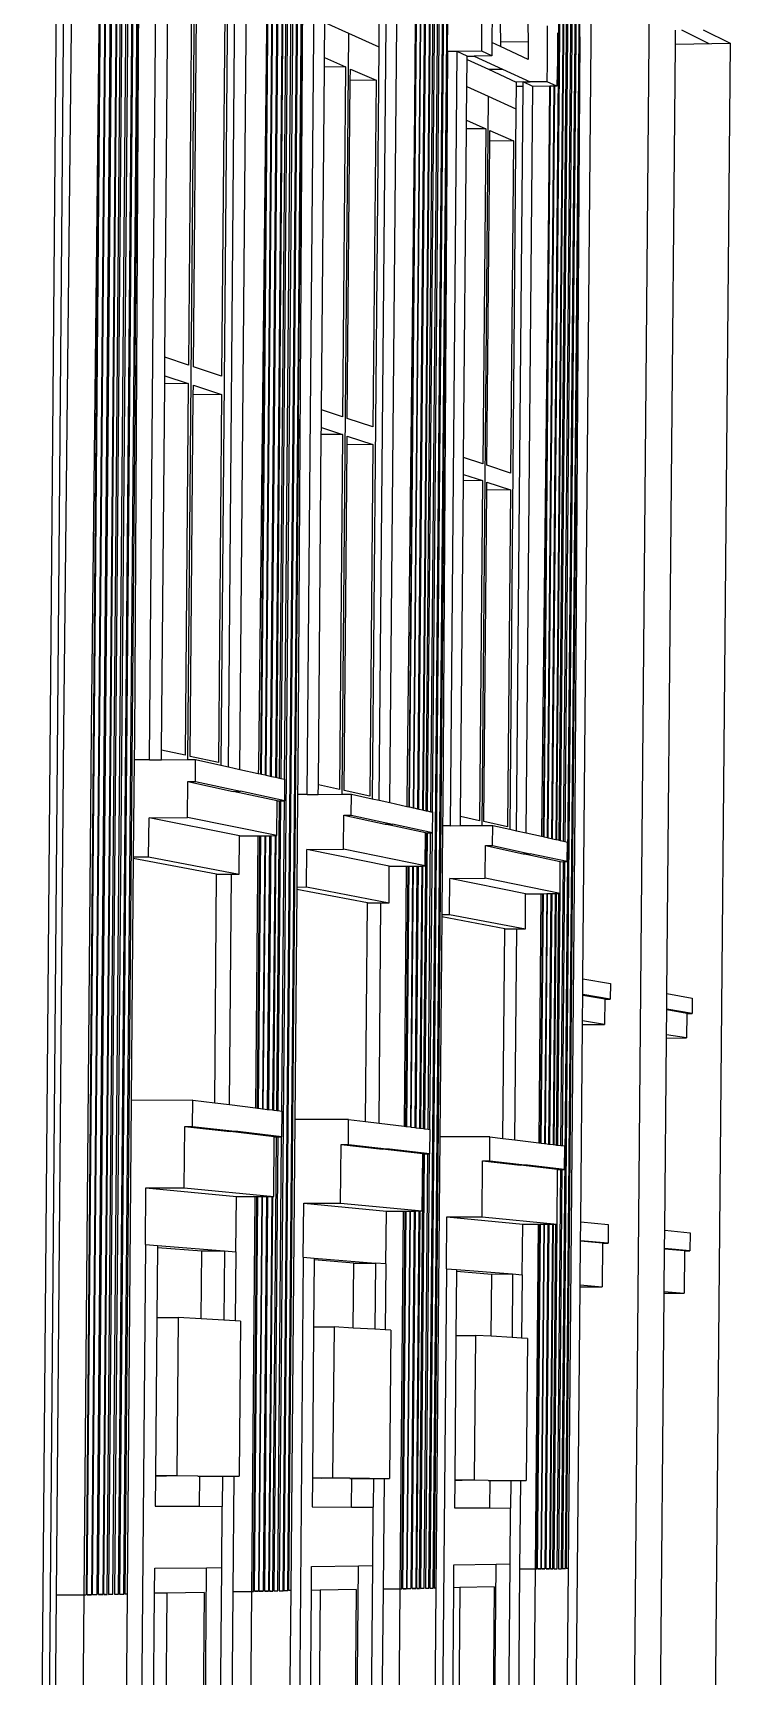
# Model space of a CAD drawing. Extents: x -106 to 80, y -44 to 65.
# Drawn here: x 62.13 to 67.59, y 6.22 to 19.12 of the extents above; entities that cross this region are included whole.
import ezdxf

# ---------------------------------------------------------------- set-up
doc = ezdxf.new("R2010")
doc.units = 0
doc.layers.get('0').update_dxf_attribs({"linetype": 'CONTINUOUS'})

msp = doc.modelspace()

# ---------------------------------------------------------------- linework, layer by layer
for p, q in [((62.186, -2.719), (62.431, 26.789)), ((62.127, -2.74), (62.368, 26.314)), ((62.552, 6.86), (62.689, 23.256)), ((62.723, 23.257), (62.586, 6.86)), ((62.593, 6.861), (62.73, 23.233)), ((62.764, 23.234), (62.627, 6.861)), ((62.64, 6.861), (62.777, 23.206)), ((62.811, 23.207), (62.674, 6.861)), ((62.684, 6.862), (62.82, 23.186)), ((62.71, 6.862), (62.846, 23.187)), ((62.856, 23.162), (62.719, 6.863)), ((62.753, 6.863), (62.889, 23.162)), ((62.902, 23.135), (62.766, 6.864)), ((62.799, 6.864), (62.936, 23.136)), ((62.942, 23.112), (62.806, 6.865)), ((62.839, 6.865), (62.976, 23.113)), ((64.065, 22.494), (63.986, 13.285)), ((63.998, 13.282), (64.077, 22.469)), ((64.107, 22.47), (64.029, 13.275)), ((64.038, 13.273), (64.116, 22.451)), ((64.061, 13.268), (64.14, 22.451)), ((64.19, 22.404), (64.058, 6.891)), ((64.148, 22.428), (64.07, 13.266)), ((64.088, 6.891), (64.221, 22.405)), ((64.227, 22.384), (64.094, 6.892)), ((64.1, 13.259), (64.179, 22.429)), ((64.125, 6.892), (64.257, 22.384)), ((65.219, 21.833), (65.142, 13.028)), ((65.153, 13.026), (65.23, 21.81)), ((65.258, 21.811), (65.181, 13.02)), ((65.189, 13.018), (65.266, 21.794)), ((65.211, 13.013), (65.287, 21.794)), ((65.295, 21.773), (65.219, 13.011)), ((65.232, 6.911), (65.361, 21.752)), ((65.367, 21.732), (65.238, 6.911)), ((65.247, 13.005), (65.323, 21.774)), ((65.334, 21.751), (65.257, 13.003)), ((65.266, 6.911), (65.395, 21.733)), ((66.269, 21.602), (66.192, 12.795)), ((66.202, 12.793), (66.279, 21.581)), ((66.305, 21.581), (66.227, 12.787)), ((66.235, 12.786), (66.312, 21.565)), ((66.254, 12.781), (66.332, 21.566)), ((66.339, 21.546), (66.262, 12.78)), ((66.287, 12.774), (66.365, 21.546)), ((66.416, 19.085), (66.438, 21.618)), ((66.272, 7.064), (66.4, 21.526)), ((66.405, 21.507), (66.278, 7.065)), ((66.375, 21.525), (66.297, 12.772)), ((66.303, 7.065), (66.431, 21.508)), ((62.368, 13.644), (62.444, 20.526)), ((62.658, 20.53), (62.583, 13.646)), ((62.928, 16.506), (62.961, 20.387)), ((62.928, 16.506), (62.961, 20.387)), ((62.959, 20.057), (62.922, 13.57)), ((63.041, 13.412), (63.097, 20.059)), ((63.75, 13.337), (63.805, 19.732)), ((63.965, 19.734), (63.895, 13.355)), ((63.918, 13.3), (63.973, 19.734)), ((64.004, 19.735), (63.949, 13.293)), ((63.956, 13.292), (64.011, 19.735)), ((63.957, 18.728), (63.966, 19.734)), ((63.957, 18.728), (63.966, 19.734)), ((64.21, 16.085), (64.242, 19.785)), ((64.21, 16.085), (64.242, 19.785)), ((63.393, 19.662), (63.34, 13.414)), ((63.66, 13.357), (63.714, 19.73)), ((63.654, 19.544), (63.601, 13.37)), ((64.241, 19.487), (64.203, 13.286)), ((64.278, 13.141), (64.332, 19.488)), ((63.162, 16.571), (63.185, 19.381)), ((63.37, 19.383), (63.346, 16.509)), ((66.439, 11.694), (66.507, 19.35)), ((66.96, 19.357), (66.79, 0.363)), ((62.626, 16.606), (62.648, 19.284)), ((62.626, 16.606), (62.648, 19.284)), ((63.386, 16.496), (63.41, 19.265)), ((63.631, 19.268), (63.606, 16.422)), ((65.349, 15.707), (65.38, 19.247)), ((65.349, 15.707), (65.38, 19.247)), ((65.378, 18.97), (65.38, 19.247)), ((65.729, 19.233), (65.726, 19.085)), ((64.414, 18.923), (64.416, 19.199)), ((64.416, 19.199), (64.6, 19.116)), ((64.6, 19.116), (64.548, 13.143)), ((64.6, 19.116), (64.838, 19.008)), ((64.84, 19.188), (64.838, 19.008)), ((64.843, 13.095), (64.896, 19.188)), ((64.926, 13.076), (64.979, 19.19)), ((65.126, 19.192), (65.059, 13.092)), ((65.08, 13.042), (65.134, 19.192)), ((65.162, 19.192), (65.108, 13.036)), ((65.114, 13.034), (65.168, 19.192)), ((65.118, 18.231), (65.127, 19.192)), ((65.119, 18.231), (65.127, 19.192)), ((65.647, 18.973), (65.647, 19.189)), ((65.791, 19.185), (65.792, 19.046)), ((66.008, 19.188), (66.009, 19.049)), ((66.161, 19.026), (66.161, 19.172)), ((66.241, 19.118), (66.239, 18.908)), ((67.165, 19.029), (67.166, 19.139)), ((67.213, 19.14), (67.426, 19.033)), ((67.382, 19.142), (67.593, 19.035)), ((64.838, 19.008), (64.787, 13.107)), ((65.378, 18.97), (65.34, 13.029)), ((65.453, 18.971), (65.378, 18.97)), ((65.4, 12.895), (65.453, 18.971)), ((65.647, 18.973), (65.453, 18.971)), ((65.532, 18.934), (65.453, 18.971)), ((65.725, 18.937), (65.647, 18.973)), ((65.726, 19.042), (65.725, 18.937)), ((65.726, 19.085), (65.726, 19.042)), ((65.792, 19.011), (65.726, 19.042)), ((65.792, 19.046), (66.009, 19.049)), ((65.792, 19.046), (65.792, 19.011)), ((66.009, 18.909), (65.792, 19.011)), ((66.009, 19.049), (66.009, 18.909)), ((66.161, 18.88), (66.161, 19.026)), ((66.416, 19.085), (66.376, 13.027)), ((66.385, 15.636), (66.416, 19.085)), ((66.385, 15.636), (66.416, 19.085)), ((66.416, 19.085), (66.416, 19.085)), ((67.098, 11.577), (67.165, 19.029)), ((67.165, 19.029), (67.593, 19.035)), ((67.593, 19.035), (67.427, 0.552)), ((64.39, 16.159), (64.413, 18.847)), ((64.413, 18.847), (64.414, 18.923)), ((64.579, 18.85), (64.413, 18.847)), ((64.414, 18.923), (64.579, 18.85)), ((64.579, 18.85), (64.555, 16.103)), ((64.615, 18.742), (64.616, 18.833)), ((64.616, 18.833), (64.817, 18.745)), ((65.53, 18.695), (65.532, 18.908)), ((65.532, 18.934), (65.587, 18.935)), ((65.532, 18.908), (65.532, 18.934)), ((65.532, 18.908), (65.698, 18.831)), ((65.725, 18.937), (65.587, 18.935)), ((65.587, 18.935), (65.808, 18.833)), ((65.698, 18.831), (65.808, 18.833)), ((65.698, 18.831), (65.916, 18.731)), ((65.808, 18.833), (66.025, 18.732)), ((66.16, 18.734), (66.161, 18.88)), ((66.239, 18.908), (66.235, 18.699)), ((63.936, 16.176), (63.957, 18.728)), ((63.936, 16.176), (63.957, 18.728)), ((63.957, 18.728), (63.957, 18.728)), ((64.592, 16.091), (64.615, 18.742)), ((64.817, 18.745), (64.615, 18.742)), ((64.817, 18.745), (64.793, 16.024)), ((65.97, 18.732), (65.916, 18.731)), ((65.916, 18.731), (65.916, 18.695)), ((66.046, 18.697), (65.97, 18.732)), ((65.97, 18.732), (66.025, 18.732)), ((65.97, 18.696), (65.97, 18.732)), ((66.16, 18.734), (66.025, 18.732)), ((66.235, 18.699), (66.16, 18.734)), ((65.527, 18.431), (65.53, 18.695)), ((65.53, 18.695), (65.696, 18.62)), ((65.696, 18.62), (65.646, 12.897)), ((65.696, 18.62), (65.914, 18.521)), ((65.916, 18.695), (65.914, 18.521)), ((65.97, 18.696), (65.916, 18.695)), ((65.919, 12.856), (65.97, 18.696)), ((65.994, 12.839), (66.046, 18.697)), ((66.179, 18.699), (66.046, 18.697)), ((66.179, 18.699), (66.117, 13.087)), ((66.135, 12.808), (66.186, 18.699)), ((66.212, 18.699), (66.16, 12.802)), ((66.166, 12.801), (66.218, 18.699)), ((66.175, 18.092), (66.18, 18.699)), ((66.175, 18.092), (66.18, 18.699)), ((66.18, 18.699), (66.179, 18.699)), ((66.186, 18.699), (66.18, 18.699)), ((66.18, 18.699), (66.18, 18.699)), ((66.212, 18.699), (66.186, 18.699)), ((66.218, 18.699), (66.212, 18.699)), ((66.235, 18.699), (66.218, 18.699)), ((65.914, 18.521), (65.865, 12.868)), ((65.504, 15.785), (65.527, 18.363)), ((65.527, 18.431), (65.677, 18.365)), ((65.527, 18.363), (65.527, 18.431)), ((65.677, 18.365), (65.527, 18.363)), ((65.677, 18.365), (65.654, 15.735)), ((65.71, 18.35), (65.895, 18.269)), ((65.71, 18.266), (65.71, 18.35)), ((65.098, 15.79), (65.119, 18.231)), ((65.098, 15.79), (65.118, 18.231)), ((65.118, 18.231), (65.119, 18.231)), ((65.687, 15.724), (65.71, 18.266)), ((65.895, 18.269), (65.71, 18.266)), ((65.895, 18.269), (65.872, 15.662)), ((66.154, 15.715), (66.175, 18.092)), ((66.154, 15.715), (66.175, 18.092)), ((66.175, 18.092), (66.175, 18.092)), ((62.626, 16.606), (62.545, 6.859)), ((63.161, 16.425), (63.162, 16.571)), ((63.346, 16.509), (63.162, 16.571)), ((62.928, 16.506), (62.847, 6.865)), ((63.16, 16.363), (63.161, 16.425)), ((63.161, 16.425), (63.345, 16.365)), ((63.606, 16.422), (63.386, 16.496)), ((63.136, 13.489), (63.16, 16.363)), ((63.345, 16.365), (63.16, 16.363)), ((63.345, 16.365), (63.32, 13.448)), ((63.36, 13.439), (63.384, 16.276)), ((63.384, 16.276), (63.385, 16.351)), ((63.605, 16.279), (63.384, 16.276)), ((63.385, 16.351), (63.605, 16.279)), ((63.605, 16.279), (63.581, 13.39)), ((63.936, 16.176), (63.911, 13.301)), ((64.389, 16.02), (64.39, 16.159)), ((64.555, 16.103), (64.39, 16.159)), ((64.21, 16.085), (64.132, 6.892)), ((64.388, 15.964), (64.389, 16.02)), ((64.389, 16.02), (64.554, 15.965)), ((64.793, 16.024), (64.592, 16.091)), ((64.365, 13.216), (64.388, 15.964)), ((64.554, 15.965), (64.388, 15.964)), ((64.554, 15.965), (64.53, 13.179)), ((64.567, 13.171), (64.59, 15.885)), ((64.59, 15.885), (64.591, 15.953)), ((64.792, 15.887), (64.59, 15.885)), ((64.591, 15.953), (64.792, 15.887)), ((64.792, 15.887), (64.768, 13.126)), ((65.098, 15.79), (65.074, 13.043)), ((65.503, 15.652), (65.504, 15.785)), ((65.654, 15.735), (65.504, 15.785)), ((65.349, 15.707), (65.272, 6.911)), ((65.503, 15.652), (65.652, 15.603)), ((65.503, 15.601), (65.503, 15.652)), ((65.872, 15.662), (65.687, 15.724)), ((66.154, 15.715), (66.128, 12.809)), ((66.385, 15.636), (66.309, 7.065)), ((65.48, 12.967), (65.503, 15.601)), ((65.652, 15.603), (65.503, 15.601)), ((65.652, 15.603), (65.629, 12.934)), ((65.663, 12.927), (65.686, 15.529)), ((65.686, 15.592), (65.871, 15.531)), ((65.686, 15.529), (65.686, 15.592)), ((65.871, 15.531), (65.686, 15.529)), ((65.871, 15.531), (65.847, 12.886)), ((62.312, 6.859), (62.368, 13.644)), ((62.583, 13.646), (62.526, 6.859)), ((62.922, 13.57), (62.92, 13.411)), ((63.041, 13.412), (63.135, 13.412)), ((63.135, 13.412), (63.136, 13.489)), ((63.135, 13.412), (63.34, 13.414)), ((63.32, 13.448), (63.136, 13.489)), ((63.34, 13.414), (63.402, 13.414)), ((63.581, 13.39), (63.36, 13.439)), ((63.401, 13.241), (63.402, 13.414)), ((63.402, 13.414), (63.601, 13.37)), ((62.92, 13.411), (62.914, 12.65)), ((63.041, 13.412), (62.92, 13.411)), ((63.601, 13.37), (63.66, 13.357)), ((63.66, 13.357), (63.75, 13.337)), ((63.75, 13.337), (63.894, 13.305)), ((63.895, 13.355), (63.894, 13.305)), ((63.894, 13.305), (63.911, 13.301)), ((63.911, 13.301), (63.918, 13.3)), ((63.918, 13.3), (63.949, 13.293)), ((63.949, 13.293), (63.956, 13.292)), ((63.956, 13.292), (63.986, 13.285)), ((63.986, 13.285), (63.998, 13.282)), ((64.203, 13.286), (64.202, 13.14)), ((63.338, 12.96), (63.341, 13.241)), ((63.341, 13.241), (63.401, 13.241)), ((63.341, 13.241), (63.696, 13.164)), ((63.401, 13.241), (63.755, 13.165)), ((63.696, 13.164), (63.755, 13.165)), ((64.042, 13.09), (63.696, 13.164)), ((64.101, 13.09), (63.755, 13.165)), ((63.998, 13.282), (64.029, 13.275)), ((64.029, 13.275), (64.038, 13.273)), ((64.038, 13.273), (64.061, 13.268)), ((64.061, 13.268), (64.07, 13.266)), ((64.07, 13.266), (64.1, 13.259)), ((64.1, 13.259), (64.102, 13.259)), ((64.101, 13.09), (64.102, 13.259)), ((64.364, 13.141), (64.365, 13.216)), ((64.53, 13.179), (64.365, 13.216)), ((64.768, 13.126), (64.567, 13.171)), ((64.039, 10.66), (64.06, 13.09)), ((64.04, 12.817), (64.042, 13.09)), ((64.042, 13.09), (64.06, 13.09)), ((64.068, 13.09), (64.048, 10.659)), ((64.06, 13.09), (64.068, 13.09)), ((64.068, 13.09), (64.099, 13.09)), ((64.078, 10.655), (64.099, 13.09)), ((64.099, 13.09), (64.101, 13.09)), ((64.202, 13.14), (64.195, 12.413)), ((64.278, 13.141), (64.202, 13.14)), ((64.278, 13.141), (64.364, 13.141)), ((64.364, 13.141), (64.548, 13.143)), ((64.548, 13.143), (64.624, 13.143)), ((64.622, 12.978), (64.624, 13.143)), ((64.624, 13.143), (64.787, 13.107)), ((64.787, 13.107), (64.843, 13.095)), ((64.843, 13.095), (64.926, 13.076)), ((64.926, 13.076), (65.058, 13.047)), ((65.059, 13.092), (65.058, 13.047)), ((65.058, 13.047), (65.074, 13.043)), ((65.074, 13.043), (65.08, 13.042)), ((65.08, 13.042), (65.108, 13.036)), ((65.108, 13.036), (65.114, 13.034)), ((65.114, 13.034), (65.142, 13.028)), ((65.142, 13.028), (65.153, 13.026)), ((65.153, 13.026), (65.181, 13.02)), ((65.34, 13.029), (65.339, 12.895)), ((66.117, 13.087), (66.114, 12.812)), ((66.376, 13.027), (66.323, 7.065)), ((63.034, 12.651), (63.037, 12.958)), ((63.037, 12.958), (63.338, 12.96)), ((63.746, 12.815), (63.037, 12.958)), ((64.04, 12.817), (63.338, 12.96)), ((64.562, 12.71), (64.565, 12.977)), ((64.565, 12.977), (64.622, 12.978)), ((64.565, 12.977), (64.889, 12.908)), ((64.622, 12.978), (64.946, 12.908)), ((64.889, 12.908), (64.946, 12.908)), ((65.205, 12.84), (64.889, 12.908)), ((65.261, 12.84), (64.946, 12.908)), ((65.181, 13.02), (65.189, 13.018)), ((65.189, 13.018), (65.211, 13.013)), ((65.211, 13.013), (65.219, 13.011)), ((65.219, 13.011), (65.247, 13.005)), ((65.247, 13.005), (65.257, 13.003)), ((65.257, 13.003), (65.263, 13.001)), ((65.261, 12.84), (65.263, 13.001)), ((65.479, 12.896), (65.48, 12.967)), ((65.479, 12.896), (65.646, 12.897)), ((65.629, 12.934), (65.48, 12.967)), ((65.646, 12.897), (65.732, 12.897)), ((65.847, 12.886), (65.663, 12.927)), ((65.73, 12.739), (65.732, 12.897)), ((65.732, 12.897), (65.865, 12.868)), ((63.743, 12.515), (63.746, 12.815)), ((63.746, 12.815), (63.89, 12.816)), ((63.89, 12.816), (63.872, 10.68)), ((63.889, 10.678), (63.907, 12.816)), ((63.89, 12.816), (63.907, 12.816)), ((63.896, 10.678), (63.914, 12.816)), ((63.907, 12.816), (63.914, 12.816)), ((63.914, 12.816), (63.945, 12.816)), ((63.945, 12.816), (63.927, 10.674)), ((63.933, 10.673), (63.952, 12.816)), ((63.945, 12.816), (63.952, 12.816)), ((63.952, 12.816), (63.982, 12.816)), ((63.982, 12.816), (63.964, 10.669)), ((63.976, 10.668), (63.994, 12.816)), ((63.982, 12.816), (63.994, 12.816)), ((63.994, 12.816), (64.025, 12.817)), ((64.025, 12.817), (64.006, 10.664)), ((64.015, 10.663), (64.034, 12.817)), ((64.025, 12.817), (64.034, 12.817)), ((64.034, 12.817), (64.04, 12.817)), ((65.189, 10.518), (65.209, 12.84)), ((65.217, 12.84), (65.197, 10.517)), ((65.203, 12.579), (65.205, 12.84)), ((65.205, 12.84), (65.209, 12.84)), ((65.209, 12.84), (65.217, 12.84)), ((65.217, 12.84), (65.245, 12.84)), ((65.225, 10.514), (65.245, 12.84)), ((65.256, 12.84), (65.236, 10.512)), ((65.245, 12.84), (65.256, 12.84)), ((65.256, 12.84), (65.261, 12.84)), ((65.339, 12.895), (65.333, 12.199)), ((65.4, 12.895), (65.339, 12.895)), ((65.4, 12.895), (65.479, 12.896)), ((65.865, 12.868), (65.919, 12.856)), ((65.919, 12.856), (65.994, 12.839)), ((65.994, 12.839), (66.114, 12.812)), ((66.114, 12.812), (66.128, 12.809)), ((66.128, 12.809), (66.135, 12.808)), ((66.135, 12.808), (66.16, 12.802)), ((66.16, 12.802), (66.166, 12.801)), ((66.166, 12.801), (66.192, 12.795)), ((66.192, 12.795), (66.202, 12.793)), ((66.202, 12.793), (66.227, 12.787)), ((66.227, 12.787), (66.235, 12.786)), ((66.235, 12.786), (66.254, 12.781)), ((66.254, 12.781), (66.262, 12.78)), ((66.262, 12.78), (66.287, 12.774)), ((66.287, 12.774), (66.297, 12.772)), ((66.297, 12.772), (66.318, 12.767)), ((66.316, 12.613), (66.318, 12.767)), ((62.914, 12.65), (63.034, 12.651)), ((62.914, 12.65), (62.914, 12.638)), ((63.034, 12.651), (63.743, 12.515)), ((64.272, 12.414), (64.274, 12.708)), ((64.274, 12.708), (64.562, 12.71)), ((64.921, 12.577), (64.274, 12.708)), ((65.203, 12.579), (64.562, 12.71)), ((65.673, 12.482), (65.675, 12.739)), ((65.675, 12.739), (65.972, 12.675)), ((65.675, 12.739), (65.73, 12.739)), ((65.73, 12.739), (66.027, 12.675)), ((65.972, 12.675), (66.027, 12.675)), ((66.262, 12.612), (65.972, 12.675)), ((66.316, 12.613), (66.027, 12.675)), ((62.914, 12.638), (62.898, 10.739)), ((63.567, 12.514), (62.914, 12.638)), ((63.552, 10.72), (63.567, 12.514)), ((63.567, 12.514), (63.683, 12.515)), ((63.668, 10.706), (63.683, 12.515)), ((63.683, 12.515), (63.743, 12.515)), ((64.919, 12.29), (64.921, 12.577)), ((64.921, 12.577), (65.054, 12.578)), ((65.054, 12.578), (65.037, 10.537)), ((65.052, 10.535), (65.07, 12.578)), ((65.054, 12.578), (65.07, 12.578)), ((65.058, 10.534), (65.076, 12.578)), ((65.07, 12.578), (65.076, 12.578)), ((65.076, 12.578), (65.104, 12.578)), ((65.104, 12.578), (65.087, 10.531)), ((65.093, 10.53), (65.11, 12.578)), ((65.104, 12.578), (65.11, 12.578)), ((65.11, 12.578), (65.138, 12.578)), ((65.138, 12.578), (65.121, 10.527)), ((65.131, 10.525), (65.149, 12.578)), ((65.138, 12.578), (65.149, 12.578)), ((65.149, 12.578), (65.177, 12.578)), ((65.177, 12.578), (65.159, 10.522)), ((65.168, 10.521), (65.185, 12.578)), ((65.177, 12.578), (65.185, 12.578)), ((65.185, 12.578), (65.203, 12.579)), ((66.26, 12.362), (66.262, 12.612)), ((66.262, 12.612), (66.286, 12.613)), ((66.266, 10.385), (66.286, 12.613)), ((66.296, 12.613), (66.276, 10.384)), ((66.286, 12.613), (66.296, 12.613)), ((66.296, 12.613), (66.316, 12.613)), ((64.195, 12.395), (64.18, 10.589)), ((64.195, 12.413), (64.272, 12.414)), ((64.195, 12.413), (64.195, 12.395)), ((64.75, 12.289), (64.195, 12.395)), ((64.272, 12.414), (64.919, 12.29)), ((65.394, 12.199), (65.396, 12.481)), ((65.396, 12.481), (65.673, 12.482)), ((65.99, 12.361), (65.396, 12.481)), ((66.26, 12.362), (65.673, 12.482)), ((64.735, 10.574), (64.75, 12.289)), ((64.75, 12.289), (64.856, 12.29)), ((64.841, 10.561), (64.856, 12.29)), ((64.856, 12.29), (64.919, 12.29)), ((65.988, 12.086), (65.99, 12.361)), ((65.99, 12.361), (66.11, 12.361)), ((66.11, 12.361), (66.093, 10.407)), ((66.107, 10.405), (66.124, 12.361)), ((66.11, 12.361), (66.124, 12.361)), ((66.113, 10.404), (66.131, 12.361)), ((66.124, 12.361), (66.131, 12.361)), ((66.131, 12.361), (66.156, 12.362)), ((66.156, 12.362), (66.139, 10.401)), ((66.145, 10.4), (66.162, 12.362)), ((66.156, 12.362), (66.162, 12.362)), ((66.162, 12.362), (66.188, 12.362)), ((66.188, 12.362), (66.17, 10.397)), ((66.18, 10.396), (66.198, 12.362)), ((66.188, 12.362), (66.198, 12.362)), ((66.198, 12.362), (66.223, 12.362)), ((66.223, 12.362), (66.206, 10.393)), ((66.214, 10.392), (66.231, 12.362)), ((66.223, 12.362), (66.231, 12.362)), ((66.231, 12.362), (66.251, 12.362)), ((66.233, 10.389), (66.251, 12.362)), ((66.258, 12.362), (66.241, 10.388)), ((66.251, 12.362), (66.258, 12.362)), ((66.258, 12.362), (66.26, 12.362)), ((65.333, 12.179), (65.318, 10.452)), ((65.333, 12.199), (65.394, 12.199)), ((65.333, 12.199), (65.333, 12.179)), ((65.826, 12.085), (65.333, 12.179)), ((65.394, 12.199), (65.988, 12.086)), ((65.811, 10.441), (65.826, 12.085)), ((65.826, 12.085), (65.92, 12.085)), ((65.905, 10.43), (65.92, 12.085)), ((65.92, 12.085), (65.988, 12.086)), ((66.438, 11.571), (66.439, 11.694)), ((66.439, 11.694), (66.655, 11.656)), ((66.655, 11.656), (66.654, 11.533)), ((66.436, 11.363), (66.438, 11.563)), ((66.654, 11.533), (66.438, 11.571)), ((66.438, 11.563), (66.438, 11.571)), ((66.611, 11.533), (66.438, 11.563)), ((66.611, 11.533), (66.609, 11.334)), ((66.611, 11.533), (66.654, 11.533)), ((67.097, 11.456), (67.098, 11.577)), ((67.098, 11.577), (67.296, 11.541)), ((67.296, 11.541), (67.295, 11.422)), ((66.609, 11.334), (66.436, 11.363)), ((66.436, 11.334), (66.436, 11.363)), ((67.095, 11.254), (67.097, 11.449)), ((67.295, 11.422), (67.097, 11.456)), ((67.097, 11.449), (67.097, 11.456)), ((67.253, 11.422), (67.097, 11.449)), ((67.253, 11.422), (67.252, 11.229)), ((67.253, 11.422), (67.295, 11.422)), ((66.422, 9.785), (66.436, 11.334)), ((66.436, 11.334), (66.609, 11.334)), ((67.081, 9.72), (67.095, 11.228)), ((67.252, 11.229), (67.095, 11.254)), ((67.095, 11.228), (67.095, 11.254)), ((67.095, 11.228), (67.252, 11.229)), ((62.898, 10.739), (62.865, 6.865)), ((63.38, 10.741), (62.898, 10.739)), ((63.378, 10.535), (63.38, 10.741)), ((63.38, 10.741), (63.552, 10.72)), ((63.552, 10.72), (63.668, 10.706)), ((63.668, 10.706), (63.872, 10.68)), ((63.872, 10.68), (63.889, 10.678)), ((63.889, 10.678), (63.896, 10.678)), ((63.896, 10.678), (63.927, 10.674)), ((63.927, 10.674), (63.933, 10.673)), ((63.933, 10.673), (63.964, 10.669)), ((63.964, 10.669), (63.976, 10.668)), ((63.976, 10.668), (64.006, 10.664)), ((64.006, 10.664), (64.015, 10.663)), ((64.015, 10.663), (64.039, 10.66)), ((64.039, 10.66), (64.048, 10.659)), ((64.048, 10.659), (64.078, 10.655)), ((64.078, 10.454), (64.08, 10.655)), ((64.078, 10.655), (64.08, 10.655)), ((64.18, 10.589), (64.148, 6.892)), ((64.602, 10.59), (64.18, 10.589)), ((64.6, 10.393), (64.602, 10.59)), ((64.602, 10.59), (64.735, 10.574)), ((63.314, 10.054), (63.318, 10.535)), ((63.318, 10.535), (63.673, 10.494)), ((63.318, 10.535), (63.378, 10.535)), ((63.378, 10.535), (63.733, 10.494)), ((64.019, 10.454), (63.673, 10.494)), ((63.733, 10.494), (63.673, 10.494)), ((64.078, 10.454), (63.733, 10.494)), ((64.007, 6.889), (64.037, 10.454)), ((64.015, 9.985), (64.019, 10.454)), ((64.046, 10.454), (64.015, 6.89)), ((64.019, 10.454), (64.037, 10.454)), ((64.037, 10.454), (64.046, 10.454)), ((64.046, 6.89), (64.076, 10.454)), ((64.046, 10.454), (64.076, 10.454)), ((64.076, 10.454), (64.078, 10.454)), ((64.735, 10.574), (64.841, 10.561)), ((64.841, 10.561), (65.037, 10.537)), ((65.037, 10.537), (65.052, 10.535)), ((65.052, 10.535), (65.058, 10.534)), ((65.058, 10.534), (65.087, 10.531)), ((65.087, 10.531), (65.093, 10.53)), ((65.093, 10.53), (65.121, 10.527)), ((65.121, 10.527), (65.131, 10.525)), ((65.131, 10.525), (65.159, 10.522)), ((65.159, 10.522), (65.168, 10.521)), ((65.168, 10.521), (65.189, 10.518)), ((65.189, 10.518), (65.197, 10.517)), ((65.197, 10.517), (65.225, 10.514)), ((65.225, 10.514), (65.236, 10.512)), ((65.236, 10.512), (65.241, 10.512)), ((65.239, 10.32), (65.241, 10.512)), ((65.318, 10.452), (65.287, 6.912)), ((65.71, 10.454), (65.318, 10.452)), ((65.709, 10.265), (65.71, 10.454)), ((65.71, 10.454), (65.811, 10.441)), ((64.539, 9.934), (64.543, 10.393)), ((64.543, 10.393), (64.6, 10.393)), ((64.543, 10.393), (64.867, 10.356)), ((64.6, 10.393), (64.924, 10.356)), ((65.183, 10.319), (64.867, 10.356)), ((64.924, 10.356), (64.867, 10.356)), ((65.239, 10.32), (64.924, 10.356)), ((65.158, 6.909), (65.187, 10.319)), ((65.195, 10.319), (65.166, 6.91)), ((65.179, 9.872), (65.183, 10.319)), ((65.183, 10.319), (65.187, 10.319)), ((65.187, 10.319), (65.195, 10.319)), ((65.194, 6.91), (65.223, 10.319)), ((65.195, 10.319), (65.223, 10.319)), ((65.234, 10.32), (65.204, 6.911)), ((65.223, 10.319), (65.234, 10.32)), ((65.234, 10.32), (65.239, 10.32)), ((65.811, 10.441), (65.905, 10.43)), ((65.905, 10.43), (66.093, 10.407)), ((66.093, 10.407), (66.107, 10.405)), ((66.107, 10.405), (66.113, 10.404)), ((66.113, 10.404), (66.139, 10.401)), ((66.139, 10.401), (66.145, 10.4)), ((66.145, 10.4), (66.17, 10.397)), ((66.17, 10.397), (66.18, 10.396)), ((66.18, 10.396), (66.206, 10.393)), ((66.206, 10.393), (66.214, 10.392)), ((66.214, 10.392), (66.233, 10.389)), ((66.233, 10.389), (66.241, 10.388)), ((66.241, 10.388), (66.266, 10.385)), ((66.266, 10.385), (66.276, 10.384)), ((66.276, 10.384), (66.297, 10.382)), ((66.295, 10.197), (66.297, 10.382)), ((65.649, 9.826), (65.653, 10.265)), ((65.653, 10.265), (65.951, 10.231)), ((65.653, 10.265), (65.709, 10.265)), ((65.709, 10.265), (66.005, 10.231)), ((66.241, 10.197), (65.951, 10.231)), ((66.005, 10.231), (65.951, 10.231)), ((66.295, 10.197), (66.005, 10.231)), ((66.237, 7.064), (66.265, 10.197)), ((66.237, 9.768), (66.241, 10.197)), ((66.241, 10.197), (66.265, 10.197)), ((66.275, 10.197), (66.247, 7.064)), ((66.265, 10.197), (66.275, 10.197)), ((66.275, 10.197), (66.295, 10.197)), ((63.009, 9.608), (63.012, 10.053)), ((63.012, 10.053), (63.314, 10.054)), ((63.012, 10.053), (63.722, 9.985)), ((63.314, 10.054), (64.015, 9.985)), ((63.718, 9.551), (63.722, 9.985)), ((63.722, 9.985), (63.866, 9.985)), ((63.866, 9.985), (63.84, 6.886)), ((63.857, 6.886), (63.883, 9.985)), ((63.864, 6.887), (63.89, 9.985)), ((63.866, 9.985), (63.883, 9.985)), ((63.883, 9.985), (63.89, 9.985)), ((63.89, 9.985), (63.921, 9.985)), ((63.921, 9.985), (63.895, 6.887)), ((63.901, 6.888), (63.927, 9.985)), ((63.921, 9.985), (63.927, 9.985)), ((63.927, 9.985), (63.958, 9.985)), ((63.958, 9.985), (63.932, 6.888)), ((63.944, 6.889), (63.97, 9.985)), ((63.958, 9.985), (63.97, 9.985)), ((63.97, 9.985), (64.001, 9.985)), ((64.001, 9.985), (63.974, 6.889)), ((63.983, 6.889), (64.009, 9.985)), ((64.001, 9.985), (64.009, 9.985)), ((64.009, 9.985), (64.015, 9.985)), ((64.247, 9.509), (64.25, 9.933)), ((64.25, 9.933), (64.539, 9.934)), ((64.25, 9.933), (64.898, 9.871)), ((64.539, 9.934), (65.179, 9.872)), ((64.894, 9.456), (64.898, 9.871)), ((64.898, 9.871), (65.031, 9.871)), ((65.031, 9.871), (65.005, 6.906)), ((65.02, 6.906), (65.046, 9.871)), ((65.027, 6.907), (65.053, 9.871)), ((65.031, 9.871), (65.046, 9.871)), ((65.046, 9.871), (65.053, 9.871)), ((65.053, 9.871), (65.081, 9.871)), ((65.081, 9.871), (65.055, 6.907)), ((65.061, 6.908), (65.087, 9.871)), ((65.081, 9.871), (65.087, 9.871)), ((65.087, 9.871), (65.115, 9.871)), ((65.115, 9.871), (65.089, 6.908)), ((65.1, 6.909), (65.126, 9.872)), ((65.115, 9.871), (65.126, 9.872)), ((65.126, 9.872), (65.154, 9.872)), ((65.154, 9.872), (65.128, 6.909)), ((65.136, 6.909), (65.162, 9.872)), ((65.154, 9.872), (65.162, 9.872)), ((65.162, 9.872), (65.179, 9.872)), ((65.37, 9.418), (65.373, 9.825)), ((65.373, 9.825), (65.649, 9.826)), ((65.373, 9.825), (65.967, 9.768)), ((65.649, 9.826), (66.237, 9.768)), ((65.964, 9.37), (65.967, 9.768)), ((65.967, 9.768), (66.088, 9.768)), ((66.088, 9.768), (66.064, 7.062)), ((66.078, 7.062), (66.102, 9.768)), ((66.084, 7.062), (66.108, 9.768)), ((66.088, 9.768), (66.102, 9.768)), ((66.102, 9.768), (66.108, 9.768)), ((66.108, 9.768), (66.134, 9.768)), ((66.134, 9.768), (66.11, 7.062)), ((66.115, 7.063), (66.139, 9.768)), ((66.134, 9.768), (66.139, 9.768)), ((66.139, 9.768), (66.165, 9.768)), ((66.165, 9.768), (66.141, 7.063)), ((66.151, 7.063), (66.175, 9.768)), ((66.165, 9.768), (66.175, 9.768)), ((66.175, 9.768), (66.201, 9.768)), ((66.201, 9.768), (66.177, 7.063)), ((66.184, 7.063), (66.208, 9.768)), ((66.201, 9.768), (66.208, 9.768)), ((66.204, 7.063), (66.228, 9.768)), ((66.208, 9.768), (66.228, 9.768)), ((66.235, 9.768), (66.211, 7.064)), ((66.228, 9.768), (66.235, 9.768)), ((66.235, 9.768), (66.237, 9.768)), ((66.421, 9.638), (66.422, 9.785)), ((66.422, 9.785), (66.638, 9.764)), ((66.638, 9.764), (66.637, 9.618)), ((67.08, 9.576), (67.081, 9.72)), ((67.081, 9.72), (67.28, 9.7)), ((67.28, 9.7), (67.278, 9.558)), ((63.009, 9.608), (62.921, -0.79)), ((63.009, 9.608), (63.103, 9.601)), ((63.103, 9.586), (63.098, 9.035)), ((63.103, 9.601), (63.628, 9.558)), ((63.103, 9.601), (63.103, 9.586)), ((63.103, 9.586), (63.451, 9.558)), ((63.447, 9.025), (63.451, 9.558)), ((63.451, 9.558), (63.628, 9.558)), ((63.628, 9.558), (63.623, 9.014)), ((63.628, 9.558), (63.718, 9.551)), ((63.718, 9.551), (63.713, 9.008)), ((66.418, 9.291), (66.421, 9.634)), ((66.637, 9.618), (66.421, 9.638)), ((66.421, 9.634), (66.421, 9.638)), ((66.594, 9.618), (66.421, 9.634)), ((66.594, 9.618), (66.591, 9.277)), ((66.594, 9.618), (66.637, 9.618)), ((67.077, 9.239), (67.08, 9.572)), ((67.278, 9.558), (67.08, 9.576)), ((67.08, 9.572), (67.08, 9.576)), ((67.237, 9.558), (67.08, 9.572)), ((67.237, 9.558), (67.234, 9.227)), ((67.237, 9.558), (67.278, 9.558)), ((64.247, 9.509), (64.162, -0.408)), ((64.247, 9.509), (64.333, 9.502)), ((64.333, 9.487), (64.328, 8.962)), ((64.333, 9.502), (64.812, 9.463)), ((64.333, 9.502), (64.333, 9.487)), ((64.643, 9.463), (64.333, 9.487)), ((64.638, 8.953), (64.643, 9.463)), ((64.643, 9.463), (64.812, 9.463)), ((64.812, 9.463), (64.807, 8.943)), ((64.894, 9.456), (64.812, 9.463)), ((64.894, 9.456), (64.89, 8.938)), ((65.37, 9.418), (65.287, -0.074)), ((65.37, 9.418), (65.449, 9.412)), ((65.448, 9.398), (65.444, 8.895)), ((65.449, 9.412), (65.448, 9.398)), ((65.448, 9.398), (65.726, 9.376)), ((65.449, 9.412), (65.888, 9.377)), ((65.721, 8.888), (65.726, 9.376)), ((65.726, 9.376), (65.888, 9.377)), ((65.888, 9.377), (65.884, 8.878)), ((65.888, 9.377), (65.964, 9.37)), ((65.964, 9.37), (65.959, 8.873)), ((66.417, 9.277), (66.418, 9.291)), ((66.418, 9.291), (66.591, 9.277)), ((66.338, 0.367), (66.417, 9.277)), ((66.417, 9.277), (66.591, 9.277)), ((66.999, 0.555), (67.077, 9.227)), ((67.077, 9.239), (67.234, 9.227)), ((67.077, 9.227), (67.077, 9.239)), ((67.077, 9.227), (67.234, 9.227)), ((63.098, 9.035), (63.088, 7.796)), ((63.098, 9.035), (63.266, 9.035)), ((63.266, 9.035), (63.255, 7.796)), ((63.447, 9.025), (63.266, 9.035)), ((63.623, 9.014), (63.447, 9.025)), ((63.713, 9.008), (63.623, 9.014)), ((63.754, 9.006), (63.713, 9.008)), ((63.754, 9.006), (63.743, 7.789)), ((64.328, 8.962), (64.318, 7.778)), ((64.328, 8.962), (64.488, 8.962)), ((64.488, 8.962), (64.477, 7.778)), ((64.638, 8.953), (64.488, 8.962)), ((64.807, 8.943), (64.638, 8.953)), ((64.89, 8.938), (64.807, 8.943)), ((64.933, 8.935), (64.89, 8.938)), ((64.933, 8.935), (64.923, 7.771)), ((65.444, 8.895), (65.434, 7.762)), ((65.444, 8.895), (65.596, 8.895)), ((65.596, 8.895), (65.586, 7.762)), ((65.721, 8.888), (65.596, 8.895)), ((65.884, 8.878), (65.721, 8.888)), ((65.959, 8.873), (65.884, 8.878)), ((66.005, 8.871), (65.959, 8.873)), ((66.005, 8.871), (65.995, 7.756)), ((63.088, 7.793), (63.086, 7.556)), ((63.088, 7.796), (63.175, 7.796)), ((63.088, 7.796), (63.088, 7.793)), ((63.088, 7.793), (63.175, 7.792)), ((63.175, 7.792), (63.175, 7.796)), ((63.175, 7.796), (63.255, 7.796)), ((63.419, 7.789), (63.175, 7.792)), ((63.255, 7.796), (63.419, 7.794)), ((63.419, 7.794), (63.419, 7.789)), ((63.419, 7.794), (63.743, 7.789)), ((63.419, 7.789), (63.436, 7.789)), ((63.434, 7.554), (63.436, 7.789)), ((63.436, 7.789), (63.613, 7.789)), ((63.613, 7.789), (63.611, 7.553)), ((63.613, 7.789), (63.703, 7.789)), ((63.703, 7.789), (63.695, 6.886)), ((63.703, 7.789), (63.743, 7.789)), ((64.318, 7.776), (64.316, 7.549)), ((64.318, 7.778), (64.389, 7.778)), ((64.318, 7.778), (64.318, 7.776)), ((64.318, 7.776), (64.389, 7.775)), ((64.389, 7.775), (64.389, 7.778)), ((64.389, 7.778), (64.477, 7.778)), ((64.613, 7.771), (64.389, 7.775)), ((64.477, 7.778), (64.613, 7.776)), ((64.613, 7.776), (64.613, 7.771)), ((64.613, 7.776), (64.923, 7.771)), ((64.613, 7.771), (64.628, 7.771)), ((64.626, 7.547), (64.628, 7.771)), ((64.628, 7.771), (64.797, 7.771)), ((64.797, 7.771), (64.795, 7.546)), ((64.797, 7.771), (64.88, 7.771)), ((64.88, 7.771), (64.872, 6.906)), ((64.88, 7.771), (64.923, 7.771)), ((65.434, 7.759), (65.432, 7.543)), ((65.434, 7.762), (65.492, 7.762)), ((65.434, 7.762), (65.434, 7.759)), ((65.434, 7.759), (65.492, 7.759)), ((65.492, 7.759), (65.492, 7.762)), ((65.492, 7.762), (65.586, 7.762)), ((65.697, 7.756), (65.492, 7.759)), ((65.586, 7.762), (65.697, 7.76)), ((65.697, 7.76), (65.697, 7.756)), ((65.697, 7.76), (65.995, 7.756)), ((65.697, 7.756), (65.712, 7.756)), ((65.71, 7.541), (65.712, 7.756)), ((65.712, 7.756), (65.874, 7.756)), ((65.874, 7.756), (65.872, 7.54)), ((65.874, 7.756), (65.95, 7.756)), ((65.95, 7.756), (65.943, 7.062)), ((65.95, 7.756), (65.995, 7.756)), ((63.086, 7.556), (63.434, 7.554)), ((63.434, 7.554), (63.611, 7.553)), ((63.607, 7.074), (63.611, 7.553)), ((64.316, 7.549), (64.626, 7.547)), ((64.626, 7.547), (64.795, 7.546)), ((64.791, 7.088), (64.795, 7.546)), ((65.432, 7.543), (65.71, 7.541)), ((65.71, 7.541), (65.872, 7.54)), ((65.868, 7.101), (65.872, 7.54)), ((65.427, 6.915), (65.428, 7.095)), ((65.428, 7.095), (65.76, 7.099)), ((65.742, 5.09), (65.76, 7.099)), ((65.76, 7.099), (65.868, 7.101)), ((65.792, -1.491), (65.868, 7.101)), ((63.08, 6.871), (63.082, 7.067)), ((63.082, 7.067), (63.489, 7.072)), ((63.47, 4.879), (63.489, 7.072)), ((63.489, 7.072), (63.607, 7.074)), ((63.527, -2.305), (63.607, 7.074)), ((64.31, 6.894), (64.312, 7.082)), ((64.312, 7.082), (64.679, 7.087)), ((64.661, 4.99), (64.679, 7.087)), ((64.679, 7.087), (64.791, 7.088)), ((64.714, -1.879), (64.791, 7.088)), ((65.943, 7.062), (65.883, 0.179)), ((65.943, 7.062), (66.064, 7.062)), ((66.064, 7.062), (66.003, 0.178)), ((66.064, 7.062), (66.078, 7.062)), ((66.11, 7.062), (66.084, 7.062)), ((66.084, 7.062), (66.11, 7.062)), ((66.084, 7.062), (66.084, 7.062)), ((66.137, 7.063), (66.115, 7.062)), ((66.115, 7.063), (66.137, 7.063)), ((66.115, 7.062), (66.115, 7.063)), ((66.137, 7.063), (66.137, 7.063)), ((66.141, 7.063), (66.137, 7.063)), ((66.137, 7.063), (66.141, 7.063)), ((66.177, 7.063), (66.151, 7.063)), ((66.151, 7.063), (66.177, 7.063)), ((66.151, 7.063), (66.151, 7.063)), ((66.184, 7.063), (66.204, 7.063)), ((66.184, 7.063), (66.194, 7.063)), ((66.194, 7.063), (66.184, 7.063)), ((66.184, 7.063), (66.184, 7.063)), ((66.184, 7.063), (66.184, 7.063)), ((66.194, 7.063), (66.204, 7.063)), ((66.211, 7.064), (66.237, 7.064)), ((66.211, 7.064), (66.237, 7.064)), ((66.211, 7.064), (66.211, 7.064)), ((66.247, 7.064), (66.272, 7.064)), ((66.247, 7.064), (66.272, 7.064)), ((66.247, 7.064), (66.247, 7.064)), ((66.323, 7.065), (66.263, 0.258)), ((66.278, 7.064), (66.303, 7.065)), ((66.278, 7.065), (66.303, 7.065)), ((66.278, 7.065), (66.278, 7.064)), ((66.323, 7.065), (66.309, 7.065)), ((62.247, -0.891), (62.312, 6.859)), ((62.312, 6.859), (62.526, 6.859)), ((62.526, 6.859), (62.461, -0.893)), ((62.526, 6.859), (62.545, 6.859)), ((62.586, 6.86), (62.552, 6.859)), ((62.552, 6.859), (62.552, 6.86)), ((62.552, 6.86), (62.586, 6.86)), ((62.627, 6.861), (62.593, 6.86)), ((62.593, 6.861), (62.627, 6.861)), ((62.593, 6.86), (62.593, 6.861)), ((62.653, 6.861), (62.64, 6.861)), ((62.64, 6.861), (62.64, 6.861)), ((62.64, 6.861), (62.653, 6.861)), ((62.653, 6.861), (62.653, 6.861)), ((62.674, 6.861), (62.653, 6.861)), ((62.653, 6.861), (62.674, 6.861)), ((62.684, 6.862), (62.71, 6.862)), ((62.684, 6.862), (62.697, 6.862)), ((62.697, 6.862), (62.684, 6.862)), ((62.684, 6.862), (62.684, 6.862)), ((62.684, 6.862), (62.684, 6.862)), ((62.697, 6.862), (62.71, 6.862)), ((62.719, 6.863), (62.753, 6.863)), ((62.719, 6.862), (62.753, 6.863)), ((62.719, 6.863), (62.719, 6.862)), ((62.766, 6.863), (62.799, 6.864)), ((62.766, 6.864), (62.799, 6.864)), ((62.766, 6.864), (62.766, 6.863)), ((62.865, 6.865), (62.801, -0.789)), ((62.806, 6.864), (62.839, 6.865)), ((62.806, 6.865), (62.839, 6.865)), ((62.806, 6.865), (62.806, 6.864)), ((62.865, 6.865), (62.847, 6.865)), ((63.065, 5.077), (63.08, 6.871)), ((63.176, 6.872), (63.08, 6.871)), ((63.176, 6.872), (63.161, 5.085)), ((63.47, 6.878), (63.176, 6.872)), ((63.47, 6.878), (63.455, 5.084)), ((63.695, 6.886), (63.633, -0.501)), ((63.695, 6.886), (63.84, 6.886)), ((63.84, 6.886), (63.777, -0.503)), ((63.84, 6.886), (63.857, 6.886)), ((63.895, 6.887), (63.864, 6.887)), ((63.864, 6.887), (63.895, 6.887)), ((63.864, 6.887), (63.864, 6.887)), ((63.932, 6.888), (63.901, 6.887)), ((63.901, 6.888), (63.932, 6.888)), ((63.901, 6.887), (63.901, 6.888)), ((63.944, 6.888), (63.944, 6.889)), ((63.944, 6.889), (63.946, 6.889)), ((63.946, 6.888), (63.944, 6.888)), ((63.946, 6.888), (63.946, 6.889)), ((63.974, 6.889), (63.946, 6.888)), ((63.946, 6.889), (63.974, 6.889)), ((63.983, 6.889), (64.007, 6.889)), ((63.983, 6.889), (63.995, 6.889)), ((63.995, 6.889), (63.983, 6.889)), ((63.983, 6.889), (63.983, 6.889)), ((63.983, 6.889), (63.983, 6.889)), ((63.995, 6.889), (64.007, 6.889)), ((64.015, 6.89), (64.046, 6.89)), ((64.015, 6.89), (64.046, 6.89)), ((64.015, 6.89), (64.015, 6.89)), ((64.058, 6.89), (64.088, 6.891)), ((64.058, 6.891), (64.088, 6.891)), ((64.058, 6.891), (64.058, 6.89)), ((64.148, 6.892), (64.085, -0.408)), ((64.094, 6.891), (64.125, 6.892)), ((64.094, 6.892), (64.125, 6.892)), ((64.094, 6.892), (64.094, 6.891)), ((64.148, 6.892), (64.132, 6.892)), ((64.296, 5.181), (64.31, 6.894)), ((64.38, 6.895), (64.31, 6.894)), ((64.38, 6.895), (64.365, 5.187)), ((64.662, 6.901), (64.38, 6.895)), ((64.662, 6.901), (64.647, 5.186)), ((64.872, 6.906), (64.811, -0.159)), ((64.872, 6.906), (65.005, 6.906)), ((65.005, 6.906), (64.944, -0.16)), ((65.005, 6.906), (65.02, 6.906)), ((65.055, 6.907), (65.027, 6.907)), ((65.027, 6.907), (65.055, 6.907)), ((65.027, 6.907), (65.027, 6.907)), ((65.089, 6.908), (65.061, 6.907)), ((65.061, 6.908), (65.089, 6.908)), ((65.061, 6.907), (65.061, 6.908)), ((65.128, 6.909), (65.1, 6.908)), ((65.1, 6.909), (65.128, 6.909)), ((65.1, 6.908), (65.1, 6.909)), ((65.136, 6.909), (65.158, 6.909)), ((65.136, 6.909), (65.147, 6.909)), ((65.147, 6.909), (65.136, 6.909)), ((65.136, 6.909), (65.136, 6.909)), ((65.136, 6.909), (65.136, 6.909)), ((65.147, 6.909), (65.158, 6.909)), ((65.166, 6.91), (65.194, 6.91)), ((65.166, 6.909), (65.194, 6.91)), ((65.166, 6.91), (65.166, 6.909)), ((65.204, 6.91), (65.232, 6.911)), ((65.204, 6.911), (65.232, 6.911)), ((65.204, 6.911), (65.204, 6.91)), ((65.287, 6.912), (65.226, -0.073)), ((65.238, 6.911), (65.266, 6.911)), ((65.238, 6.911), (65.266, 6.911)), ((65.238, 6.911), (65.238, 6.911)), ((65.287, 6.912), (65.272, 6.911)), ((65.412, 5.275), (65.427, 6.915)), ((65.474, 6.916), (65.427, 6.915)), ((65.474, 6.916), (65.459, 5.279)), ((65.744, 6.921), (65.474, 6.916)), ((65.744, 6.921), (65.73, 5.278))]:
    msp.add_line(p, q)

doc.saveas('drawing.dxf')
